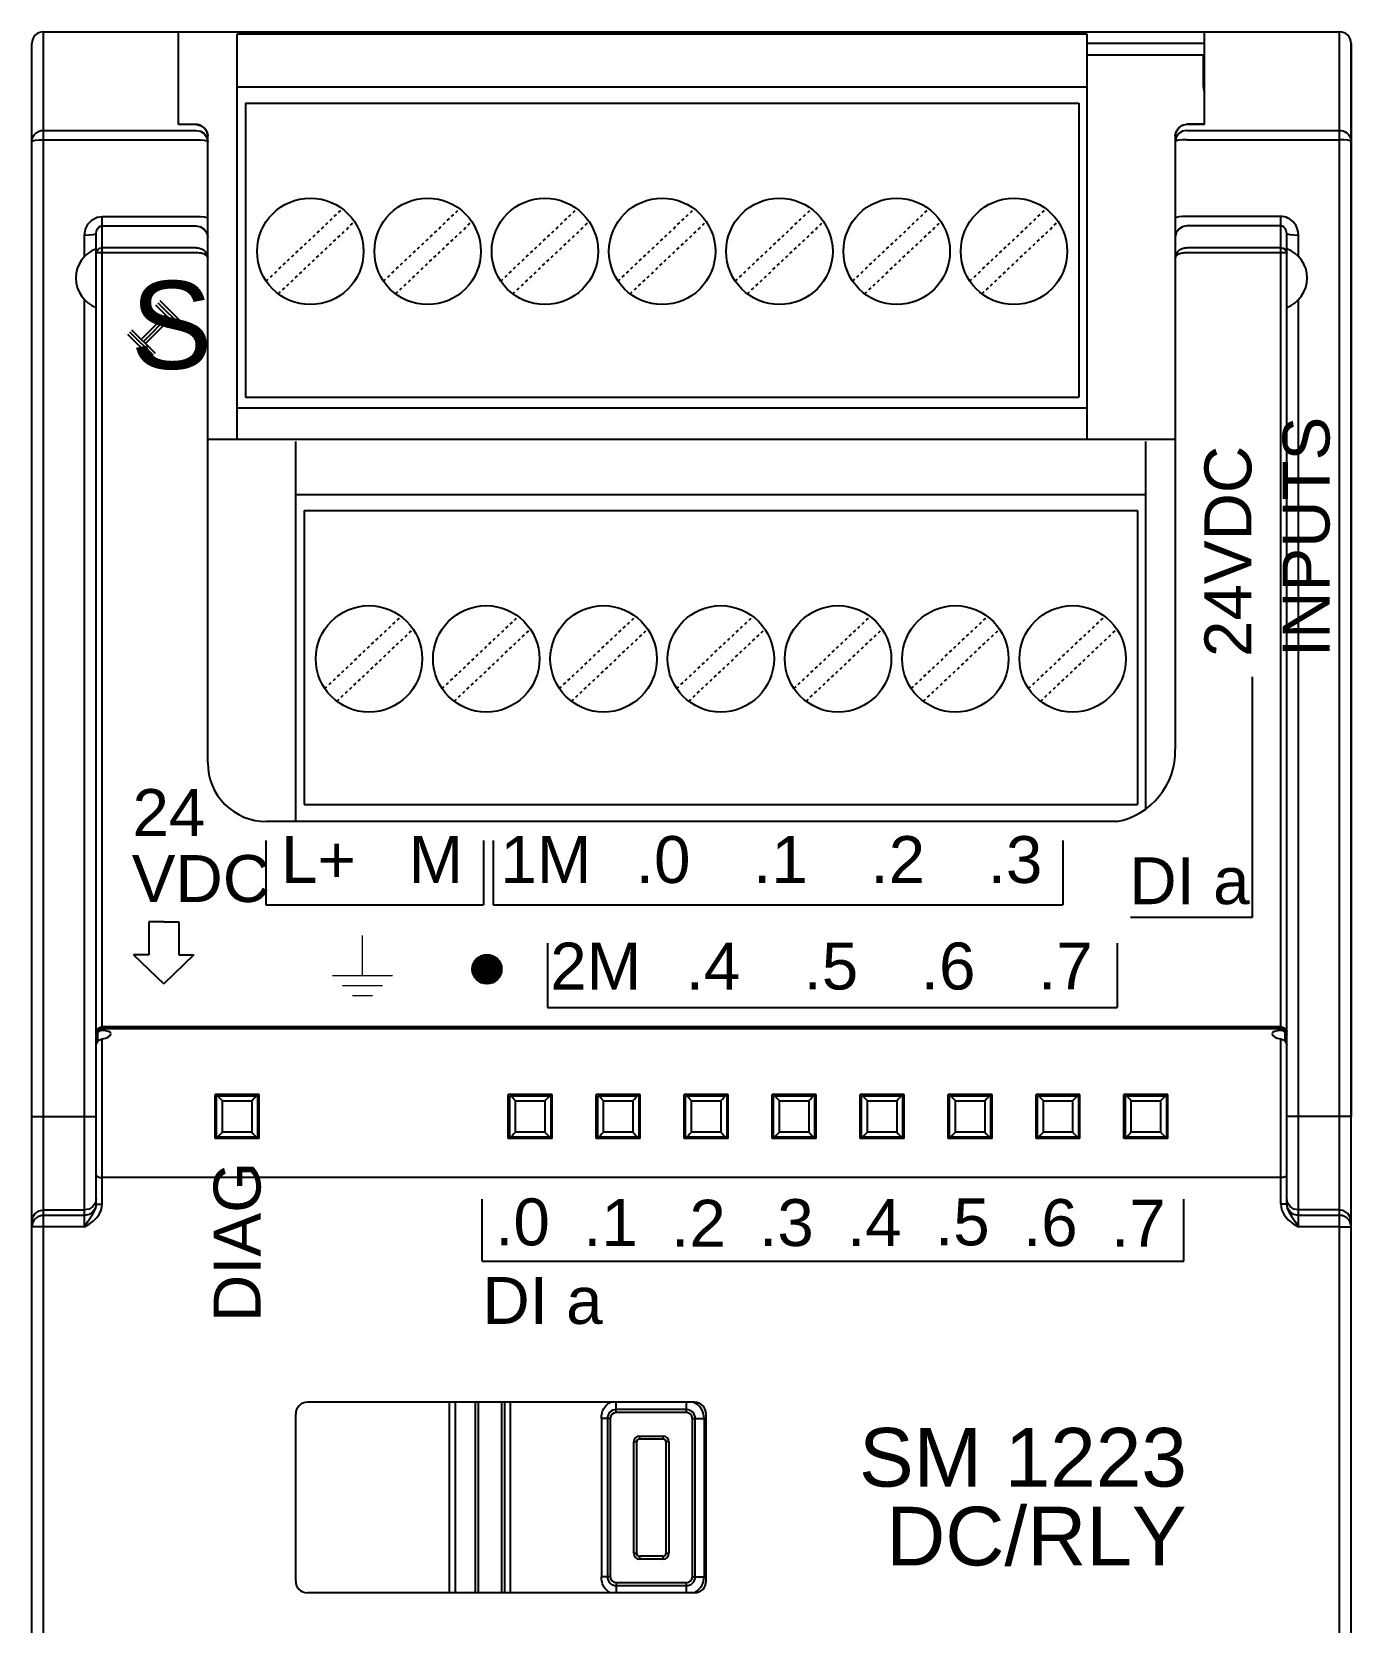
# Model space of a CAD drawing. Header units: inches. Extents: x 57 to 2760, y -193 to 2149.
# Drawn here: x 160 to 205, y 1419.4 to 1473.7 of the extents above; entities that cross this region are included whole.
import ezdxf

# ---------------------------------------------------------------- set-up
doc = ezdxf.new("R2010")
doc.units = ezdxf.units.IN
doc.header["$MEASUREMENT"] = 0
doc.linetypes.add('DOT', pattern=[0.2, 0.1, -0.1])
doc.styles.get("Standard").update_dxf_attribs({"font": 'arial.ttf'})

msp = doc.modelspace()

# ---------------------------------------------------------------- linework, layer by layer
at = {"color": 7, "linetype": 'Continuous'}
for p, q in [((160.37329, 1473.68422), (204.57329, 1473.68422)), ((160.37329, 1373.68422), (160.37329, 1473.68422)), ((164.97329, 1470.51791), (164.97329, 1473.68422)), ((195.97329, 1473.60422), (166.97329, 1473.60422)), ((166.97329, 1459.78895), (166.97329, 1473.60422)), ((195.97329, 1459.78895), (195.97329, 1473.60422)), ((199.97329, 1470.51791), (199.97329, 1473.68422)), ((204.57329, 1373.68422), (204.57329, 1473.68422)), ((159.97329, 1374.08422), (159.97329, 1473.28422)), ((199.97329, 1473.28422), (195.97329, 1473.28422)), ((204.97329, 1374.08422), (204.97329, 1473.28422)), ((204.97329, 1473.28422), (204.97329, 1436.68422)), ((199.97329, 1472.88422), (195.97329, 1472.88422)), ((199.92329, 1472.88422), (199.92329, 1471.88422)), ((195.97329, 1471.79422), (166.97329, 1471.79422)), ((199.97329, 1471.74784), (199.94488, 1471.74784)), ((167.26329, 1471.25422), (195.68329, 1471.25422)), ((167.26329, 1471.25422), (167.26329, 1461.22222)), ((195.68329, 1471.25422), (195.68329, 1461.22222)), ((160.37329, 1470.32249), (165.57329, 1470.32249)), ((164.97329, 1470.53058), (165.57329, 1470.53058)), ((165.57329, 1470.51791), (164.97329, 1470.51791)), ((165.72449, 1470.5009), (165.57329, 1470.53058)), ((199.1504, 1470.45221), (199.05727, 1470.36804)), ((199.25765, 1470.50138), (199.1504, 1470.45221)), ((199.22208, 1470.5009), (199.37329, 1470.53058)), ((199.37329, 1470.51791), (199.25765, 1470.50138)), ((199.97329, 1470.53058), (199.37329, 1470.53058)), ((199.97329, 1470.51791), (199.37329, 1470.51791)), ((199.37329, 1470.32249), (204.57329, 1470.32249)), ((160.37329, 1470.00264), (165.57329, 1470.00264)), ((165.94268, 1470.08424), (165.97329, 1469.93594)), ((165.97329, 1448.74631), (165.97329, 1470.13058)), ((198.97329, 1470.13058), (198.97329, 1449.20822)), ((199.00389, 1470.08424), (198.97329, 1469.93594)), ((199.37329, 1470.00264), (204.57329, 1470.00264)), ((162.37329, 1467.38679), (165.57329, 1467.38679)), ((162.37329, 1439.62007), (162.37329, 1467.38679)), ((162.37329, 1467.06189), (165.57329, 1467.06189)), ((202.57329, 1467.38679), (199.37329, 1467.38679)), ((202.57329, 1467.06189), (199.37329, 1467.06189)), ((202.57329, 1439.62007), (202.57329, 1467.38679)), ((161.77329, 1466.007), (161.77329, 1466.74021)), ((162.17329, 1439.47356), (162.17329, 1466.80036)), ((165.97329, 1465.96918), (165.97329, 1466.67552)), ((202.77329, 1439.47356), (202.77329, 1466.80039)), ((203.17329, 1466.007), (203.17329, 1466.74021)), ((165.57329, 1466.3199), (162.37329, 1466.3199)), ((165.57329, 1466.14705), (162.37329, 1466.14705)), ((202.57329, 1466.3199), (199.37329, 1466.3199)), ((202.57329, 1466.14705), (199.37329, 1466.14842)), ((161.77329, 1432.92192), (161.77329, 1464.56144)), ((203.17329, 1432.92192), (203.17329, 1464.56144)), ((167.26329, 1461.22222), (195.68329, 1461.22222)), ((166.97329, 1460.85511), (195.97329, 1460.85511)), ((165.97329, 1459.78895), (198.97329, 1459.78895)), ((168.97329, 1446.74622), (168.97329, 1459.70422)), ((197.97329, 1447.17599), (197.97329, 1459.70422)), ((197.97329, 1457.89422), (168.97329, 1457.89422)), ((169.26329, 1457.35422), (197.68329, 1457.35422)), ((169.26329, 1457.35422), (169.26329, 1447.32222)), ((197.68329, 1457.35422), (197.68329, 1447.32222)), ((169.26329, 1447.32222), (197.68329, 1447.32222)), ((196.97319, 1446.74622), (167.97329, 1446.74622)), ((174.9989, 1441.71541), (175.49181, 1442.20832)), ((175.00464, 1441.67474), (175.53248, 1442.20258)), ((175.01042, 1441.77334), (175.43388, 1442.1968)), ((175.01234, 1441.63604), (175.57118, 1442.19488)), ((175.02003, 1441.59733), (175.60989, 1442.18719)), ((175.02195, 1441.83126), (175.37596, 1442.18527)), ((175.02773, 1441.55863), (175.64859, 1442.17949)), ((175.03347, 1441.88919), (175.31803, 1442.17375)), ((175.03543, 1441.51992), (175.6873, 1442.17179)), ((175.05352, 1441.49161), (175.71561, 1442.1537)), ((175.07211, 1441.46379), (175.74343, 1442.13511)), ((175.0907, 1441.43597), (175.77125, 1442.11652)), ((175.10928, 1441.40816), (175.79906, 1442.09794)), ((175.11044, 1442.01256), (175.19466, 1442.09678)), ((175.12787, 1441.38034), (175.82688, 1442.07935)), ((175.14759, 1441.35366), (175.85356, 1442.05963)), ((175.17541, 1441.33507), (175.87215, 1442.03181)), ((175.20322, 1441.31648), (175.89074, 1442.004)), ((175.23104, 1441.2979), (175.90932, 1441.97618)), ((175.25886, 1441.27931), (175.92791, 1441.94836)), ((175.28668, 1441.26072), (175.9465, 1441.92054)), ((175.31767, 1441.24531), (175.96191, 1441.88955)), ((175.35637, 1441.23761), (175.96961, 1441.85085)), ((175.39508, 1441.22991), (175.97731, 1441.81214)), ((175.43378, 1441.22221), (175.98501, 1441.77344)), ((175.47249, 1441.21452), (175.9927, 1441.73473)), ((175.51788, 1441.2135), (175.99372, 1441.68934)), ((175.57581, 1441.22503), (175.98219, 1441.63141)), ((175.63373, 1441.23655), (175.97067, 1441.57349)), ((175.69532, 1441.25174), (175.95548, 1441.5119)), ((175.83517, 1441.34518), (175.86204, 1441.37205)), ((162.17329, 1433.6921), (162.17329, 1439.43507)), ((162.22329, 1439.25312), (162.22329, 1439.56094)), ((202.57329, 1439.7402), (162.37329, 1439.7402)), ((202.57329, 1439.6728), (162.37329, 1439.6728)), ((162.37329, 1433.69686), (162.37329, 1439.32986)), ((202.57329, 1433.69686), (202.57329, 1439.32986)), ((202.72329, 1439.25312), (202.72329, 1439.56094)), ((202.77329, 1433.69214), (202.77329, 1439.43507)), ((202.77329, 1434.68066), (202.77329, 1439.12725)), ((167.72329, 1437.43422), (166.22329, 1437.43422)), ((166.22329, 1435.93422), (166.22329, 1437.43422)), ((166.22329, 1437.18422), (166.27329, 1437.18422)), ((166.27329, 1437.38422), (167.67329, 1437.38422)), ((166.27329, 1435.98422), (166.27329, 1437.38422)), ((166.47329, 1437.21993), (167.47329, 1437.21993)), ((166.47336, 1436.1485), (166.47336, 1437.21993)), ((167.47321, 1437.21993), (167.47321, 1436.1485)), ((167.67329, 1437.38422), (167.67329, 1435.98422)), ((167.67329, 1437.18422), (167.72329, 1437.18422)), ((167.72329, 1435.93422), (167.72329, 1437.43422)), ((177.72329, 1437.43422), (176.22329, 1437.43422)), ((176.22329, 1435.93422), (176.22329, 1437.43422)), ((176.22329, 1437.18422), (176.27329, 1437.18422)), ((176.27329, 1437.38422), (177.67329, 1437.38422)), ((176.27329, 1435.98422), (176.27329, 1437.38422)), ((176.47329, 1437.21993), (177.47329, 1437.21993)), ((176.47336, 1436.1485), (176.47336, 1437.21993)), ((177.47321, 1437.21993), (177.47321, 1436.1485)), ((177.67329, 1437.38422), (177.67329, 1435.98422)), ((177.72329, 1435.93422), (177.72329, 1437.43422)), ((180.72329, 1437.43422), (179.22329, 1437.43422)), ((179.22329, 1435.93422), (179.22329, 1437.43422)), ((179.27329, 1437.38422), (180.67329, 1437.38422)), ((179.27329, 1435.98422), (179.27329, 1437.38422)), ((179.47329, 1437.21993), (180.47329, 1437.21993)), ((179.47336, 1436.1485), (179.47336, 1437.21993)), ((180.47321, 1437.21993), (180.47321, 1436.1485)), ((180.67329, 1437.38422), (180.67329, 1435.98422)), ((180.72329, 1435.93422), (180.72329, 1437.43422)), ((183.72329, 1437.43422), (182.22329, 1437.43422)), ((182.22329, 1435.93422), (182.22329, 1437.43422)), ((182.27329, 1437.38422), (183.67329, 1437.38422)), ((182.27329, 1435.98422), (182.27329, 1437.38422)), ((182.47329, 1437.21993), (183.47329, 1437.21993)), ((182.47336, 1436.1485), (182.47336, 1437.21993)), ((183.47321, 1437.21993), (183.47321, 1436.1485)), ((183.67329, 1437.38422), (183.67329, 1435.98422)), ((183.72329, 1435.93422), (183.72329, 1437.43422)), ((186.72329, 1437.43422), (185.22329, 1437.43422)), ((185.22329, 1435.93422), (185.22329, 1437.43422)), ((185.27329, 1437.38422), (186.67329, 1437.38422)), ((185.27329, 1435.98422), (185.27329, 1437.38422)), ((185.47329, 1437.21993), (186.47329, 1437.21993)), ((185.47336, 1436.1485), (185.47336, 1437.21993)), ((186.47321, 1437.21993), (186.47321, 1436.1485)), ((186.67329, 1437.38422), (186.67329, 1435.98422)), ((186.72329, 1435.93422), (186.72329, 1437.43422)), ((188.22329, 1435.93422), (188.22329, 1437.43422)), ((189.72329, 1437.43422), (188.22329, 1437.43422)), ((188.27329, 1435.98422), (188.27329, 1437.38422)), ((188.27329, 1437.38422), (189.67329, 1437.38422)), ((188.47329, 1437.21993), (189.47329, 1437.21993)), ((188.47336, 1436.1485), (188.47336, 1437.21993)), ((189.47321, 1437.21993), (189.47321, 1436.1485)), ((189.67329, 1437.38422), (189.67329, 1435.98422)), ((189.72329, 1435.93422), (189.72329, 1437.43422)), ((191.22329, 1435.93422), (191.22329, 1437.43422)), ((192.72329, 1437.43422), (191.22329, 1437.43422)), ((191.27329, 1435.98422), (191.27329, 1437.38422)), ((191.27329, 1437.38422), (192.67329, 1437.38422)), ((191.47329, 1437.21993), (192.47329, 1437.21993)), ((191.47336, 1436.1485), (191.47336, 1437.21993)), ((192.47321, 1437.21993), (192.47321, 1436.1485)), ((192.67329, 1437.38422), (192.67329, 1435.98422)), ((192.72329, 1435.93422), (192.72329, 1437.43422)), ((194.22329, 1435.93422), (194.22329, 1437.43422)), ((195.72329, 1437.43422), (194.22329, 1437.43422)), ((194.27329, 1435.98422), (194.27329, 1437.38422)), ((194.27329, 1437.38422), (195.67329, 1437.38422)), ((194.47329, 1437.21993), (195.47329, 1437.21993)), ((194.47336, 1436.1485), (194.47336, 1437.21993)), ((195.47321, 1437.21993), (195.47321, 1436.1485)), ((195.67329, 1437.38422), (195.67329, 1435.98422)), ((195.72329, 1435.93422), (195.72329, 1437.43422)), ((197.22329, 1435.93422), (197.22329, 1437.43422)), ((198.72329, 1437.43422), (197.22329, 1437.43422)), ((197.27329, 1435.98422), (197.27329, 1437.38422)), ((197.27329, 1437.38422), (198.67329, 1437.38422)), ((197.47329, 1437.21993), (198.47329, 1437.21993)), ((197.47336, 1436.1485), (197.47336, 1437.21993)), ((198.47321, 1437.21993), (198.47321, 1436.1485)), ((198.67329, 1437.38422), (198.67329, 1435.98422)), ((198.67329, 1437.18422), (198.72329, 1437.18422)), ((198.72329, 1435.93422), (198.72329, 1437.43422)), ((159.97329, 1436.68422), (162.17329, 1436.68422)), ((204.97329, 1436.68422), (202.77329, 1436.68422)), ((166.22329, 1436.18422), (166.27329, 1436.18422)), ((167.47329, 1436.1485), (166.47329, 1436.1485)), ((167.67329, 1436.18422), (167.72329, 1436.18422)), ((176.22329, 1436.18422), (176.27329, 1436.18422)), ((177.47329, 1436.1485), (176.47329, 1436.1485)), ((180.47329, 1436.1485), (179.47329, 1436.1485)), ((183.47329, 1436.1485), (182.47329, 1436.1485)), ((186.47329, 1436.1485), (185.47329, 1436.1485)), ((189.47329, 1436.1485), (188.47329, 1436.1485)), ((192.47329, 1436.1485), (191.47329, 1436.1485)), ((195.47329, 1436.1485), (194.47329, 1436.1485)), ((198.47329, 1436.1485), (197.47329, 1436.1485)), ((198.67329, 1436.18422), (198.72329, 1436.18422)), ((167.72329, 1435.93422), (166.22329, 1435.93422)), ((167.67329, 1435.98422), (166.27329, 1435.98422)), ((177.72329, 1435.93422), (176.22329, 1435.93422)), ((177.67329, 1435.98422), (176.27329, 1435.98422)), ((180.72329, 1435.93422), (179.22329, 1435.93422)), ((180.67329, 1435.98422), (179.27329, 1435.98422)), ((183.72329, 1435.93422), (182.22329, 1435.93422)), ((183.67329, 1435.98422), (182.27329, 1435.98422)), ((186.72329, 1435.93422), (185.22329, 1435.93422)), ((186.67329, 1435.98422), (185.27329, 1435.98422)), ((189.72329, 1435.93422), (188.22329, 1435.93422)), ((189.67329, 1435.98422), (188.27329, 1435.98422)), ((192.72329, 1435.93422), (191.22329, 1435.93422)), ((192.67329, 1435.98422), (191.27329, 1435.98422)), ((195.72329, 1435.93422), (194.22329, 1435.93422)), ((195.67329, 1435.98422), (194.27329, 1435.98422)), ((198.72329, 1435.93422), (197.22329, 1435.93422)), ((198.67329, 1435.98422), (197.27329, 1435.98422)), ((202.57329, 1434.60034), (162.37329, 1434.60034)), ((162.17329, 1433.89487), (162.14284, 1433.74238)), ((202.80373, 1433.74238), (202.77329, 1433.89487)), ((160.37329, 1433.4964), (161.77329, 1433.4964)), ((161.77329, 1433.3116), (160.37329, 1433.3116)), ((162.27329, 1433.69623), (162.37329, 1433.69686)), ((202.67329, 1433.69623), (202.57329, 1433.69686)), ((204.57329, 1433.4964), (203.17329, 1433.4964)), ((204.57329, 1433.3116), (203.17329, 1433.3116)), ((159.97329, 1414.45532), (159.97329, 1433.09792)), ((159.98267, 1432.99893), (159.97329, 1432.91312)), ((161.77329, 1432.92192), (160.37329, 1432.92192)), ((204.57329, 1432.92192), (203.17329, 1432.92192)), ((204.97329, 1414.27052), (204.97329, 1433.09792)), ((182.57329, 1426.93422), (169.37329, 1426.93422)), ((174.22167, 1420.43422), (174.22167, 1426.93422)), ((174.42074, 1420.43422), (174.42074, 1426.93422)), ((175.10329, 1420.43422), (175.10329, 1426.93422)), ((175.10329, 1420.43422), (175.10329, 1426.93422)), ((175.20329, 1420.43422), (175.20329, 1426.93422)), ((176.00329, 1420.43422), (176.00329, 1426.93422)), ((176.10329, 1420.43422), (176.10329, 1426.93422)), ((176.30329, 1420.43422), (176.30329, 1426.93422)), ((179.90329, 1426.58422), (179.90329, 1426.93422)), ((182.30329, 1426.58422), (182.30329, 1426.93422)), ((168.97329, 1420.83422), (168.97329, 1426.53422)), ((179.70329, 1426.38422), (179.40329, 1426.38422)), ((179.40329, 1426.38422), (179.40329, 1420.98422)), ((179.60329, 1426.38422), (179.60329, 1420.98422)), ((179.70329, 1426.38422), (179.70329, 1420.98422)), ((182.30329, 1426.68422), (179.90329, 1426.68422)), ((182.30329, 1426.58422), (179.90329, 1426.58422)), ((182.50329, 1426.38422), (182.90329, 1426.38422)), ((182.50329, 1420.98422), (182.50329, 1426.38422)), ((182.60329, 1420.98422), (182.60329, 1426.38422)), ((182.90329, 1426.38422), (182.90329, 1420.98422)), ((182.97329, 1420.83422), (182.97329, 1426.53422)), ((180.70329, 1425.78422), (181.50329, 1425.78422)), ((180.70329, 1425.78422), (180.70329, 1425.68422)), ((181.50329, 1425.68422), (181.50329, 1425.78422)), ((180.60329, 1425.58422), (180.50329, 1425.58422)), ((180.50329, 1421.78422), (180.50329, 1425.58422)), ((180.60329, 1421.78422), (180.60329, 1425.58422)), ((180.60329, 1421.78422), (180.60329, 1425.58422)), ((180.70329, 1425.68422), (181.50329, 1425.68422)), ((180.70329, 1425.68422), (181.50329, 1425.68422)), ((181.70329, 1425.58422), (181.60329, 1425.58422)), ((181.60329, 1425.58422), (181.60329, 1421.78422)), ((181.70329, 1425.58422), (181.70329, 1421.78422)), ((180.50329, 1421.78422), (180.60329, 1421.78422)), ((181.50329, 1421.68422), (180.70329, 1421.68422)), ((181.50329, 1421.68422), (180.70329, 1421.68422)), ((180.70329, 1421.68422), (180.70329, 1421.58422)), ((181.50329, 1421.58422), (180.70329, 1421.58422)), ((181.50329, 1421.58422), (181.50329, 1421.68422)), ((181.60329, 1421.78422), (181.70329, 1421.78422)), ((179.70329, 1420.98422), (179.40329, 1420.98422)), ((182.50329, 1420.98422), (182.90329, 1420.98422)), ((182.57329, 1420.43422), (169.37329, 1420.43422)), ((179.90329, 1420.78422), (179.90328, 1420.43422)), ((179.90329, 1420.78422), (182.30329, 1420.78422)), ((179.90329, 1420.68422), (182.30329, 1420.68422)), ((179.90329, 1420.68422), (182.30329, 1420.68422)), ((182.30329, 1420.43422), (182.30329, 1420.78422))]:
    msp.add_line(p, q, dxfattribs=at)
at = {"linetype": 'DOT'}
for p, q in [((167.96743, 1465.18099), (170.56651, 1467.64304)), ((171.96743, 1465.18099), (174.56651, 1467.64304)), ((175.96743, 1465.18099), (178.56651, 1467.64304)), ((179.96743, 1465.18099), (182.56651, 1467.64304)), ((183.96743, 1465.18099), (186.56651, 1467.64304)), ((187.96743, 1465.18099), (190.56651, 1467.64304)), ((191.96743, 1465.18099), (194.56651, 1467.64304)), ((168.38006, 1464.7454), (170.97914, 1467.20745)), ((172.38006, 1464.7454), (174.97914, 1467.20745)), ((176.38006, 1464.7454), (178.97914, 1467.20745)), ((180.38006, 1464.7454), (182.97914, 1467.20745)), ((184.38006, 1464.7454), (186.97914, 1467.20745)), ((188.38006, 1464.7454), (190.97914, 1467.20745)), ((192.38006, 1464.7454), (194.97914, 1467.20745)), ((169.96743, 1451.28099), (172.56651, 1453.74304)), ((173.96743, 1451.28099), (176.56651, 1453.74304)), ((177.96743, 1451.28099), (180.56651, 1453.74304)), ((181.96743, 1451.28099), (184.56651, 1453.74304)), ((185.96743, 1451.28099), (188.56651, 1453.74304)), ((189.96743, 1451.28099), (192.56651, 1453.74304)), ((193.96743, 1451.28099), (196.56651, 1453.74304)), ((170.38006, 1450.8454), (172.97914, 1453.30745)), ((174.38006, 1450.8454), (176.97914, 1453.30745)), ((178.38006, 1450.8454), (180.97914, 1453.30745)), ((182.38006, 1450.8454), (184.97914, 1453.30745)), ((186.38006, 1450.8454), (188.97914, 1453.30745)), ((190.38006, 1450.8454), (192.97914, 1453.30745)), ((194.38006, 1450.8454), (196.97914, 1453.30745))]:
    msp.add_line(p, q, dxfattribs=at)
for p, q in [((164.19627, 1464.37184), (164.99795, 1463.57993)), ((164.26653, 1464.443), (165.06821, 1463.65108)), ((164.33679, 1464.51416), (165.13847, 1463.72224)), ((164.54551, 1464.03024), (163.70696, 1463.19201)), ((164.61621, 1463.95952), (163.77765, 1463.12129)), ((164.68691, 1463.88879), (163.84835, 1463.05056)), ((163.23629, 1463.37493), (164.03797, 1462.58301)), ((163.30655, 1463.44609), (164.10823, 1462.65417)), ((163.37681, 1463.51724), (164.17849, 1462.72533)), ((201.59361, 1451.67871), (201.59361, 1443.46774)), ((167.95013, 1446.1037), (167.95013, 1443.90911)), ((175.38013, 1446.1037), (175.38013, 1443.90911)), ((175.70664, 1446.1037), (175.70664, 1443.90911)), ((195.13664, 1446.1037), (195.13664, 1443.90911)), ((167.95013, 1443.90911), (175.38013, 1443.90911)), ((175.70664, 1443.90911), (195.13664, 1443.90911)), ((164.47401, 1443.32057), (163.95996, 1443.32057)), ((163.95996, 1443.32057), (163.95996, 1442.20218)), ((164.47401, 1443.32057), (164.98806, 1443.32057)), ((164.98806, 1443.32057), (164.98806, 1442.20218)), ((201.59361, 1443.46774), (197.44085, 1443.46774)), ((177.55717, 1442.59625), (177.55717, 1440.40166)), ((196.98717, 1442.59625), (196.98717, 1440.40166)), ((163.95996, 1442.20218), (163.44591, 1442.20218)), ((163.44591, 1442.20218), (164.47401, 1441.2047)), ((165.50211, 1442.20218), (164.47401, 1441.2047)), ((164.98806, 1442.20218), (165.50211, 1442.20218)), ((177.55717, 1440.40166), (196.98717, 1440.40166)), ((175.32887, 1431.74951), (175.32887, 1433.86554)), ((199.26797, 1431.74951), (199.26797, 1433.86554)), ((175.32887, 1431.74951), (199.26797, 1431.74951))]:
    msp.add_line(p, q)
at = {"color": 7, "linetype": 'Continuous', "lineweight": 15}
for p, q in [((171.25002, 1441.48851), (171.25002, 1442.85351)), ((170.22627, 1441.48851), (172.27377, 1441.48851)), ((170.56752, 1441.14726), (171.93252, 1441.14726)), ((170.90877, 1440.80601), (171.59127, 1440.80601))]:
    msp.add_line(p, q, dxfattribs=at)
at = {"color": 7, "linetype": 'Continuous'}
for points in [[(159.97329, 1469.93594), (159.97782, 1469.99395), (159.99315, 1470.05624), (160.02169, 1470.12026), (160.06532, 1470.18261), (160.12492, 1470.23895), (160.1991, 1470.28392), (160.28383, 1470.3127), (160.37329, 1470.32249)], [(165.57329, 1470.51791), (165.68892, 1470.50138), (165.79617, 1470.45221), (165.8893, 1470.36804), (165.95214, 1470.25484), (165.97329, 1470.13058)], [(165.57329, 1470.32249), (165.72539, 1470.29345), (165.85562, 1470.20976), (165.94268, 1470.08424)], [(165.97329, 1470.13058), (165.94389, 1470.28109), (165.85684, 1470.41271), (165.72449, 1470.5009)], [(198.97329, 1470.13058), (199.00268, 1470.28109), (199.08973, 1470.41271), (199.22208, 1470.5009)], [(199.05727, 1470.36804), (198.99443, 1470.25484), (198.97329, 1470.13058)], [(199.37329, 1470.32249), (199.22118, 1470.29345), (199.09095, 1470.20976), (199.00389, 1470.08424)], [(204.57329, 1470.32249), (204.63328, 1470.31812), (204.69775, 1470.3033), (204.76402, 1470.27571), (204.82855, 1470.23354), (204.88686, 1470.17593), (204.93339, 1470.10422), (204.96317, 1470.02233), (204.97329, 1469.93594)], [(159.97329, 1469.93594), (160.0034, 1469.96133), (160.09003, 1469.98303), (160.21994, 1469.99754), (160.37329, 1470.00264)], [(165.57329, 1470.00264), (165.72539, 1469.99763), (165.85562, 1469.98319), (165.94268, 1469.96153), (165.97329, 1469.93594)], [(199.37329, 1470.00264), (199.22118, 1469.99763), (199.09095, 1469.98319), (199.00389, 1469.96153), (198.97329, 1469.93594)], [(204.97329, 1469.93594), (204.94317, 1469.96133), (204.85654, 1469.98303), (204.72663, 1469.99754), (204.57329, 1470.00264)], [(161.77329, 1466.74021), (161.80601, 1466.95076), (161.89819, 1467.13505), (162.03505, 1467.27417), (162.19821, 1467.35856), (162.37329, 1467.38679)], [(162.17329, 1466.80036), (162.18418, 1466.88544), (162.2149, 1466.96), (162.26058, 1467.01636), (162.31505, 1467.05053), (162.37329, 1467.06189)], [(165.57329, 1467.38679), (165.72636, 1467.38211), (165.85613, 1467.36879), (165.94284, 1467.34885), (165.97329, 1467.32532)], [(165.57329, 1467.06189), (165.72636, 1467.03248), (165.85613, 1466.94872), (165.94284, 1466.82337), (165.97329, 1466.67552)], [(199.37329, 1467.38679), (199.22021, 1467.38211), (199.09044, 1467.36879), (199.00373, 1467.34885), (198.97329, 1467.32532)], [(199.37329, 1467.06189), (199.22021, 1467.03248), (199.09044, 1466.94872), (199.00373, 1466.82337), (198.97329, 1466.67552)], [(203.17329, 1466.74021), (203.16218, 1466.86402), (203.13328, 1466.97228), (203.09189, 1467.0653), (203.04188, 1467.14395), (202.98665, 1467.20881), (202.92926, 1467.26065), (202.87172, 1467.3011), (202.81446, 1467.33223), (202.75672, 1467.35582), (202.69733, 1467.37281), (202.636, 1467.38325), (202.57329, 1467.38679)], [(202.77329, 1466.80039), (202.76958, 1466.85044), (202.75995, 1466.89421), (202.74615, 1466.93182), (202.72948, 1466.96363), (202.71107, 1466.98987), (202.69194, 1467.01085), (202.67276, 1467.02721), (202.65367, 1467.03981), (202.63443, 1467.04935), (202.61463, 1467.05623), (202.59419, 1467.06045), (202.57329, 1467.06189)], [(162.17329, 1466.80039), (162.14283, 1466.77736), (162.05612, 1466.75784), (161.92635, 1466.74479), (161.77329, 1466.74021)], [(203.17329, 1466.74021), (203.02021, 1466.74479), (202.89044, 1466.75784), (202.80373, 1466.77736), (202.77329, 1466.80039)], [(162.17329, 1466.12671), (162.18851, 1466.20064), (162.23186, 1466.26331), (162.29675, 1466.30519), (162.37329, 1466.3199)], [(162.37329, 1466.14705), (162.2965, 1466.14549), (162.23123, 1466.14103), (162.18815, 1466.13441), (162.17329, 1466.12671)], [(165.57329, 1466.3199), (165.63812, 1466.31526), (165.69544, 1466.30315), (165.74532, 1466.28581), (165.78842, 1466.26486), (165.82567, 1466.24128), (165.85807, 1466.21547), (165.88665, 1466.18716), (165.91188, 1466.15592), (165.93331, 1466.12202), (165.95041, 1466.08611), (165.96283, 1466.04888), (165.97049, 1466.01063), (165.97329, 1465.96922)], [(165.97329, 1465.96919), (165.97049, 1465.99021), (165.96283, 1466.0096), (165.95041, 1466.02848), (165.93332, 1466.04669), (165.91189, 1466.06388), (165.88666, 1466.07972), (165.85808, 1466.09408), (165.8257, 1466.10716), (165.78845, 1466.11912), (165.74536, 1466.12975), (165.69548, 1466.13855), (165.63818, 1466.14469), (165.57337, 1466.14705)], [(198.97329, 1465.96917), (198.97602, 1466.01015), (198.98412, 1466.05029), (198.99738, 1466.08909), (199.01549, 1466.126), (199.03808, 1466.16056), (199.0647, 1466.19235), (199.09501, 1466.22113), (199.12871, 1466.24671), (199.16532, 1466.26877), (199.20419, 1466.28702), (199.24463, 1466.30126), (199.28609, 1466.31146), (199.32872, 1466.31771), (199.37329, 1466.3199)], [(199.37329, 1466.14705), (199.32872, 1466.14595), (199.28609, 1466.14278), (199.24463, 1466.1376), (199.20418, 1466.13038), (199.16531, 1466.12112), (199.12871, 1466.10993), (199.09501, 1466.09695), (199.0647, 1466.08236), (199.03808, 1466.06623), (199.01549, 1466.04871), (198.99738, 1466.02999), (198.98412, 1466.01032), (198.97602, 1465.98997), (198.97329, 1465.96919)], [(202.57329, 1466.3199), (202.64886, 1466.30557), (202.71378, 1466.26421), (202.75795, 1466.20089), (202.77329, 1466.12671)], [(202.77329, 1466.12671), (202.75795, 1466.13452), (202.71378, 1466.14119), (202.64886, 1466.14555), (202.57329, 1466.14705)], [(162.17329, 1439.55633), (162.18384, 1439.61528), (162.21313, 1439.66646), (162.25678, 1439.70578), (162.31161, 1439.73124), (162.37329, 1439.7402)], [(162.37329, 1439.6728), (162.29675, 1439.65764), (162.23186, 1439.61445), (162.18851, 1439.54981), (162.17329, 1439.47356)], [(162.22329, 1439.56094), (162.1861, 1439.50211), (162.17329, 1439.43507)], [(162.17329, 1439.12725), (162.1861, 1439.19429), (162.22329, 1439.25312)], [(162.37329, 1439.62007), (162.29144, 1439.60763), (162.22329, 1439.56094)], [(162.22329, 1439.25312), (162.29145, 1439.30337), (162.37329, 1439.32986)], [(162.67329, 1439.5033), (162.65233, 1439.54683), (162.59113, 1439.58141), (162.495, 1439.60576), (162.37329, 1439.62007)], [(162.37329, 1439.32986), (162.495, 1439.36039), (162.59113, 1439.4041), (162.65233, 1439.45399), (162.67329, 1439.5033)], [(202.57329, 1439.62007), (202.45157, 1439.60576), (202.35544, 1439.58141), (202.29424, 1439.54683), (202.27329, 1439.5033)], [(202.27329, 1439.5033), (202.29424, 1439.45399), (202.35544, 1439.4041), (202.45157, 1439.36039), (202.57329, 1439.32986)], [(202.57329, 1439.7402), (202.63488, 1439.73126), (202.68955, 1439.70594), (202.73323, 1439.66672), (202.76269, 1439.61537), (202.77329, 1439.55633)], [(202.57329, 1439.6728), (202.64982, 1439.65764), (202.71471, 1439.61445), (202.75806, 1439.54981), (202.77329, 1439.47356)], [(202.72329, 1439.56094), (202.65515, 1439.60762), (202.57329, 1439.62007)], [(202.57329, 1439.32986), (202.65516, 1439.30334), (202.72329, 1439.25312)], [(202.77329, 1439.43507), (202.76041, 1439.50227), (202.72329, 1439.56094)], [(202.72329, 1439.25312), (202.76041, 1439.19445), (202.77329, 1439.12725)], [(166.47329, 1437.21993), (166.4191, 1437.275), (166.3666, 1437.32974), (166.31595, 1437.38422)], [(167.47329, 1437.21993), (167.52747, 1437.275), (167.57997, 1437.32974), (167.63062, 1437.38422)], [(176.47329, 1437.21993), (176.41903, 1437.27507), (176.36654, 1437.32981), (176.31595, 1437.38422)], [(177.47329, 1437.21993), (177.52754, 1437.27507), (177.58003, 1437.32981), (177.63062, 1437.38422)], [(179.47329, 1437.21993), (179.41904, 1437.27505), (179.36655, 1437.3298), (179.31595, 1437.38422)], [(180.47329, 1437.21993), (180.52753, 1437.27505), (180.58002, 1437.3298), (180.63062, 1437.38422)], [(182.47329, 1437.21993), (182.41906, 1437.27504), (182.36656, 1437.32979), (182.31595, 1437.38422)], [(183.47329, 1437.21993), (183.52751, 1437.27504), (183.58001, 1437.32979), (183.63062, 1437.38422)], [(185.47329, 1437.21993), (185.41907, 1437.27503), (185.36658, 1437.32977), (185.31595, 1437.38422)], [(186.47329, 1437.21993), (186.5275, 1437.27503), (186.57999, 1437.32977), (186.63062, 1437.38422)], [(188.47329, 1437.21993), (188.41908, 1437.27502), (188.36659, 1437.32976), (188.31595, 1437.38422)], [(189.47329, 1437.21993), (189.52749, 1437.27502), (189.57998, 1437.32976), (189.63062, 1437.38422)], [(191.47329, 1437.21993), (191.41909, 1437.27501), (191.36659, 1437.32975), (191.31595, 1437.38422)], [(192.47329, 1437.21993), (192.52748, 1437.27501), (192.57997, 1437.32975), (192.63062, 1437.38422)], [(194.47329, 1437.21993), (194.4191, 1437.275), (194.3666, 1437.32975), (194.31595, 1437.38422)], [(195.47329, 1437.21993), (195.52747, 1437.275), (195.57997, 1437.32975), (195.63062, 1437.38422)], [(197.47329, 1437.21993), (197.4191, 1437.275), (197.3666, 1437.32974), (197.31595, 1437.38422)], [(198.47329, 1437.21993), (198.52747, 1437.275), (198.57997, 1437.32974), (198.63062, 1437.38422)], [(166.47329, 1436.1485), (166.4191, 1436.09344), (166.3666, 1436.03869), (166.31595, 1435.98422)], [(167.47329, 1436.1485), (167.52747, 1436.09344), (167.57997, 1436.03869), (167.63062, 1435.98422)], [(176.47329, 1436.1485), (176.41903, 1436.09337), (176.36654, 1436.03862), (176.31595, 1435.98422)], [(177.47329, 1436.1485), (177.52754, 1436.09337), (177.58003, 1436.03862), (177.63062, 1435.98422)], [(179.47329, 1436.1485), (179.41904, 1436.09338), (179.36655, 1436.03864), (179.31595, 1435.98422)], [(180.47329, 1436.1485), (180.52753, 1436.09338), (180.58002, 1436.03864), (180.63062, 1435.98422)], [(182.47329, 1436.1485), (182.41906, 1436.0934), (182.36656, 1436.03865), (182.31595, 1435.98422)], [(183.47329, 1436.1485), (183.52751, 1436.0934), (183.58001, 1436.03865), (183.63062, 1435.98422)], [(185.47329, 1436.1485), (185.41907, 1436.09341), (185.36658, 1436.03866), (185.31595, 1435.98422)], [(186.47329, 1436.1485), (186.5275, 1436.09341), (186.57999, 1436.03866), (186.63062, 1435.98422)], [(188.47329, 1436.1485), (188.41908, 1436.09342), (188.36659, 1436.03868), (188.31595, 1435.98422)], [(189.47329, 1436.1485), (189.52749, 1436.09342), (189.57998, 1436.03868), (189.63062, 1435.98422)], [(191.47329, 1436.1485), (191.41909, 1436.09343), (191.36659, 1436.03868), (191.31595, 1435.98422)], [(192.47329, 1436.1485), (192.52748, 1436.09343), (192.57997, 1436.03868), (192.63062, 1435.98422)], [(194.47329, 1436.1485), (194.4191, 1436.09344), (194.3666, 1436.03869), (194.31595, 1435.98422)], [(195.47329, 1436.1485), (195.52747, 1436.09344), (195.57997, 1436.03869), (195.63062, 1435.98422)], [(197.47329, 1436.1485), (197.4191, 1436.09344), (197.3666, 1436.03869), (197.31595, 1435.98422)], [(198.47329, 1436.1485), (198.52747, 1436.09344), (198.57997, 1436.03869), (198.63062, 1435.98422)], [(162.17329, 1434.68066), (162.18719, 1434.65083), (162.22848, 1434.62489), (162.29334, 1434.60691), (162.37329, 1434.60034)], [(202.77329, 1434.68066), (202.75938, 1434.65083), (202.71809, 1434.62489), (202.65323, 1434.60691), (202.57329, 1434.60034)], [(159.97329, 1433.09792), (160.00373, 1433.25041), (160.09044, 1433.37968), (160.22021, 1433.46606), (160.37329, 1433.4964)], [(160.37329, 1433.3116), (160.30961, 1433.30652), (160.2426, 1433.28973), (160.17519, 1433.2593), (160.11101, 1433.21399), (160.05451, 1433.15383), (160.01045, 1433.08085), (159.98267, 1432.99893)], [(162.14284, 1433.74238), (162.05613, 1433.61311), (161.92636, 1433.52673), (161.77329, 1433.4964)], [(161.77329, 1432.92192), (161.93109, 1433.01628), (162.06893, 1433.11494), (162.18376, 1433.22426), (162.27163, 1433.34286), (162.33087, 1433.46492), (162.36347, 1433.58459), (162.37329, 1433.69686)], [(162.16983, 1433.69279), (162.14284, 1433.55758), (162.05613, 1433.42831), (161.92636, 1433.34193), (161.77329, 1433.3116)], [(161.77329, 1432.92192), (161.87856, 1433.09804), (161.97029, 1433.23383), (162.04676, 1433.34291), (162.10544, 1433.43976), (162.14499, 1433.53006), (162.16674, 1433.61458), (162.17329, 1433.6921)], [(162.17329, 1433.6921), (162.20008, 1433.69448), (162.27329, 1433.69623)], [(202.57329, 1433.69686), (202.60069, 1433.50986), (202.6835, 1433.32906), (202.82203, 1433.1635), (202.9986, 1433.02719), (203.17329, 1432.92192)], [(202.77329, 1433.6921), (202.74649, 1433.69448), (202.67329, 1433.69623)], [(202.77329, 1433.69214), (202.79162, 1433.5619), (202.84703, 1433.4288), (202.93934, 1433.28576), (203.05669, 1433.11576), (203.17329, 1432.92192)], [(203.17329, 1433.3116), (203.02021, 1433.34193), (202.89044, 1433.42831), (202.80373, 1433.55758), (202.77673, 1433.69283)], [(203.17329, 1433.4964), (203.02021, 1433.52673), (202.89044, 1433.61311), (202.80373, 1433.74238)], [(204.97329, 1433.09792), (204.94284, 1433.25041), (204.85613, 1433.37968), (204.72636, 1433.46606), (204.57329, 1433.4964)], [(204.88092, 1433.16781), (204.82179, 1433.22537), (204.74815, 1433.2715), (204.66352, 1433.30133), (204.57329, 1433.3116)], [(160.37329, 1432.92192), (160.21965, 1432.92124), (160.0895, 1432.91932), (160.00296, 1432.91644), (159.97329, 1432.91312)], [(204.57329, 1432.92192), (204.72692, 1432.92124), (204.85707, 1432.91932), (204.94361, 1432.91644), (204.97329, 1432.91312)], [(204.97329, 1432.91312), (204.96871, 1432.97324), (204.95322, 1433.03774), (204.92451, 1433.10381), (204.88092, 1433.16781)], [(179.40329, 1426.38422), (179.40431, 1426.42907), (179.40793, 1426.47638), (179.41508, 1426.52638), (179.4266, 1426.5782), (179.44275, 1426.62976), (179.46333, 1426.67943), (179.48789, 1426.72617), (179.516, 1426.76955), (179.54747, 1426.80956), (179.58201, 1426.84604), (179.61922, 1426.87869), (179.65857, 1426.90721), (179.69943, 1426.93135), (179.70555, 1426.93422)], [(179.70555, 1420.43422), (179.69939, 1420.43711), (179.65852, 1420.46126), (179.61917, 1420.4898), (179.58195, 1420.52246), (179.54741, 1420.55895), (179.51594, 1420.59897), (179.48782, 1420.64238), (179.46328, 1420.68913), (179.44272, 1420.73878), (179.42659, 1420.79029), (179.41508, 1420.84204), (179.40793, 1420.89202), (179.40431, 1420.93934), (179.40329, 1420.98422)]]:
    msp.add_lwpolyline(points, dxfattribs=at)
for centre, radius in [((169.47329, 1466.19422), 1.815), ((173.47329, 1466.19422), 1.815), ((177.47329, 1466.19422), 1.815), ((181.47329, 1466.19422), 1.815), ((185.47329, 1466.19422), 1.815), ((189.47329, 1466.19422), 1.815), ((193.47329, 1466.19422), 1.815), ((171.47329, 1452.29422), 1.815), ((175.47329, 1452.29422), 1.815), ((179.47329, 1452.29422), 1.815), ((183.47329, 1452.29422), 1.815), ((187.47329, 1452.29422), 1.815), ((191.47329, 1452.29422), 1.815), ((195.47329, 1452.29422), 1.815), ((175.49772, 1441.7095), 0.5)]:
    msp.add_circle(centre, radius, dxfattribs=at)
for centre, radius, start, end in [((160.37329, 1473.28422), 0.4, 90, 180), ((204.57329, 1473.28422), 0.4, 0, 90), ((200.72329, 1471.88422), 0.8, 180, 199.697267), ((162.53757, 1465.28422), 1.06429, 110.01596, 249.98404), ((202.409, 1465.28422), 1.06429, 290.01596, 69.98404), ((196.53421, 1449.14627), 2.43986, 280.365181, 1.455004), ((167.97329, 1448.74622), 2, 179.997323, 270), ((177.87329, 1437.38422), 0.2, 180, 219.509619), ((177.87329, 1437.38422), 0.2, 210, 219.509619), ((179.07329, 1437.38422), 0.2, 320.490381, 0), ((180.87329, 1437.38422), 0.2, 180, 219.509619), ((180.87329, 1437.38422), 0.2, 210, 219.509619), ((182.07329, 1437.38422), 0.2, 320.490381, 0), ((183.87329, 1437.38422), 0.2, 180, 219.509619), ((183.87329, 1437.38422), 0.2, 210, 219.509619), ((185.07329, 1437.38422), 0.2, 320.490381, 0), ((186.87329, 1437.38422), 0.2, 180, 219.509619), ((186.87329, 1437.38422), 0.2, 210, 219.509619), ((188.07329, 1437.38422), 0.2, 320.490381, 0), ((189.87329, 1437.38422), 0.2, 180, 219.509619), ((189.87329, 1437.38422), 0.2, 210, 219.509619), ((191.07329, 1437.38422), 0.2, 320.490381, 0), ((192.87329, 1437.38422), 0.2, 180, 219.509619), ((192.87329, 1437.38422), 0.2, 210, 219.509619), ((194.07329, 1437.38422), 0.2, 320.490381, 0), ((195.87329, 1437.38422), 0.2, 180, 219.509619), ((195.87329, 1437.38422), 0.2, 210, 219.509619), ((197.07329, 1437.38422), 0.2, 320.490381, 0), ((177.87329, 1435.98422), 0.2, 140.490381, 180), ((177.87329, 1435.98422), 0.2, 140.490381, 150), ((179.07329, 1435.98422), 0.2, 0, 39.509599), ((179.07329, 1435.98422), 0.2, 0, 39.509619), ((180.87329, 1435.98422), 0.2, 140.490381, 180), ((180.87329, 1435.98422), 0.2, 140.490381, 150), ((182.07329, 1435.98422), 0.2, 0, 39.509599), ((182.07329, 1435.98422), 0.2, 0, 39.509619), ((183.87329, 1435.98422), 0.2, 140.490381, 180), ((183.87329, 1435.98422), 0.2, 140.490381, 150), ((185.07329, 1435.98422), 0.2, 0, 39.509599), ((185.07329, 1435.98422), 0.2, 0, 39.509619), ((186.87329, 1435.98422), 0.2, 140.490381, 180), ((186.87329, 1435.98422), 0.2, 140.490381, 150), ((188.07329, 1435.98422), 0.2, 0, 39.509599), ((188.07329, 1435.98422), 0.2, 0, 39.509619), ((189.87329, 1435.98422), 0.2, 140.490381, 180), ((189.87329, 1435.98422), 0.2, 140.490381, 150), ((191.07329, 1435.98422), 0.2, 0, 39.509599), ((191.07329, 1435.98422), 0.2, 0, 39.509619), ((192.87329, 1435.98422), 0.2, 140.490381, 180), ((192.87329, 1435.98422), 0.2, 140.490381, 150), ((194.07329, 1435.98422), 0.2, 0, 39.509599), ((194.07329, 1435.98422), 0.2, 0, 39.509619), ((195.87329, 1435.98422), 0.2, 140.490381, 180), ((195.87329, 1435.98422), 0.2, 140.490381, 150), ((197.07329, 1435.98422), 0.2, 0, 39.509599), ((197.07329, 1435.98422), 0.2, 0, 39.509619), ((169.37329, 1426.53422), 0.4, 90, 180), ((182.30329, 1426.38422), 0.6, 0, 67.607836), ((182.57329, 1426.53422), 0.4, 0, 90), ((179.90329, 1426.38422), 0.3, 90, 180.00166), ((179.90329, 1426.38422), 0.2, 90, 180), ((182.30329, 1426.38422), 0.3, 0.000002, 89.999999), ((182.30329, 1426.38422), 0.3, 0, 90), ((182.30329, 1426.38422), 0.2, 0, 90), ((180.70329, 1425.58422), 0.2, 90, 180), ((181.50329, 1425.58422), 0.2, 0, 90), ((180.70329, 1425.58422), 0.1, 90, 180), ((181.50329, 1425.58422), 0.1, 0, 90), ((181.50329, 1425.58422), 0.1, 0, 90), ((180.70329, 1421.78422), 0.2, 180, 270), ((180.70329, 1421.78422), 0.1, 180, 270), ((180.70329, 1421.78422), 0.1, 180, 270), ((181.50329, 1421.78422), 0.2, 270, 0), ((181.50329, 1421.78422), 0.1, 270, 0), ((169.37329, 1420.83422), 0.4, 180, 270), ((179.90329, 1420.98422), 0.3, 179.998328, 269.999999), ((179.90329, 1420.98422), 0.3, 180, 270), ((179.90329, 1420.98422), 0.2, 180, 270), ((182.30329, 1420.98422), 0.2, 270, 0), ((182.30329, 1420.98422), 0.3, 270, 0), ((182.57329, 1420.83422), 0.4, 270, 0), ((182.30329, 1420.98422), 0.6, 299.991389, 0)]:
    msp.add_arc(centre, radius, start, end, dxfattribs=at)

# ---------------------------------------------------------------- texts
for s, insert, char_height, width, attachment_point in [('S', (163.33812, 1465.18555), 3, 4.2892434, 1), ('24', (163.40715, 1447.05286), 1.6, 5.8936889, 4), ('L+', (169.75061, 1446.2496), 1.6, 5.3067617, 2), ('M', (173.75061, 1446.2496), 1.6, 5.3067617, 2), ('1M', (177.50713, 1446.2496), 1.6, 5.3067617, 2), ('.0', (181.50713, 1446.2496), 1.6, 5.3067617, 2), ('.1', (185.50713, 1446.2496), 1.6, 5.3067617, 2), ('.2', (189.50713, 1446.2496), 1.6, 5.3067617, 2), ('.3', (193.50713, 1446.2496), 1.6, 5.3067617, 2), ('VDC', (163.38136, 1444.78965), 1.6, 5.8936889, 4), ('DI a', (197.40666, 1443.90377), 1.6, 5.3067617, 7), ('2M', (179.20771, 1442.6143), 1.6, 5.3067617, 2), ('.4', (183.20771, 1442.6143), 1.6, 5.3067617, 2), ('.5', (187.22691, 1442.6165), 1.6, 5.3067617, 2), ('.6', (191.22691, 1442.6165), 1.6, 5.3067617, 2), ('.7', (195.22691, 1442.6165), 1.6, 5.3067617, 2), ('.0', (176.71139, 1432.26596), 1.6, 6.9302573, 8), ('.1', (179.71139, 1432.26596), 1.6, 6.9302573, 8), ('.2', (182.71139, 1432.24338), 1.6, 6.9302573, 8), ('.3', (185.71133, 1432.24338), 1.6, 6.9302573, 8), ('.4', (188.71132, 1432.26596), 1.6, 6.9302573, 8), ('.5', (191.71132, 1432.26596), 1.6, 6.9302573, 8), ('.6', (194.71132, 1432.24338), 1.6, 6.9302573, 8), ('.7', (197.71126, 1432.24338), 1.6, 6.9302573, 8), ('DI a', (175.34177, 1430.39746), 1.6, 5.4702222, 4), ('SM 1223', (199.36879, 1426.05989), 2, 16.32, 3), ('DC/RLY', (199.35758, 1423.37095), 2, 16.32, 3)]:
    msp.add_mtext(s, dxfattribs=dict(insert=insert, char_height=char_height, width=width, attachment_point=attachment_point))
at = {"char_height": 1.6, "attachment_point": 1, "rotation": 90}
for s, insert, width in [('24VDC INPUTS', (199.96862, 1452.35725), 14.0458667), ('DIAG', (166.17433, 1429.67087), 4.9866667)]:
    msp.add_mtext(s, dxfattribs=dict(at, insert=insert, width=width))

doc.saveas('drawing.dxf')
